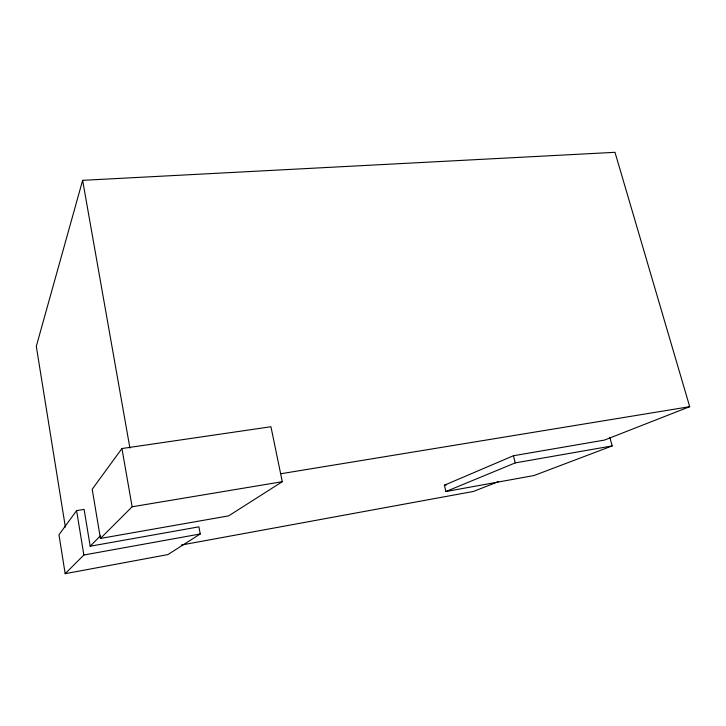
<?xml version="1.0" encoding="UTF-8"?>
<svg xmlns="http://www.w3.org/2000/svg" width="726" height="726" viewBox="0 0 726 726"><rect width="100%" height="100%" fill="white"/><g stroke="black" fill="none" stroke-linecap="round" stroke-linejoin="round"><path stroke-width="1.09" d="M609.822 437.342L612.181 445.918L533.991 475.539L445.9 491.529L444.385 485.204L513.418 455.756L604.468 440.083L689.7 406.678L614.995 152.315L82.628 180.338L36.3 346.32L65.376 527.121M76.602 510.623L58.969 534.763L65.168 573.685L167.897 554.582L200.249 533.973L198.906 526.84L90.187 546.215L84.107 509.38L76.602 510.623L83.862 555.009L65.168 573.685M121.932 448.532L92.202 489.251L100.442 538.438L228.681 515.859L282.287 481.701L270.943 426.734L121.932 448.532L132.132 506.775L100.442 538.438M90.187 546.215L100.369 535.879M445.9 491.529L515.242 462.889L612.181 445.918M498.671 481.547L473.406 491.448L181.373 545.026M83.862 555.009L200.249 533.973M444.385 485.204L446.59 484.814M132.132 506.775L282.287 481.701M281.007 473.715L689.7 406.678M513.418 455.756L515.242 462.889M82.628 180.338L129.918 448.078"/></g></svg>
